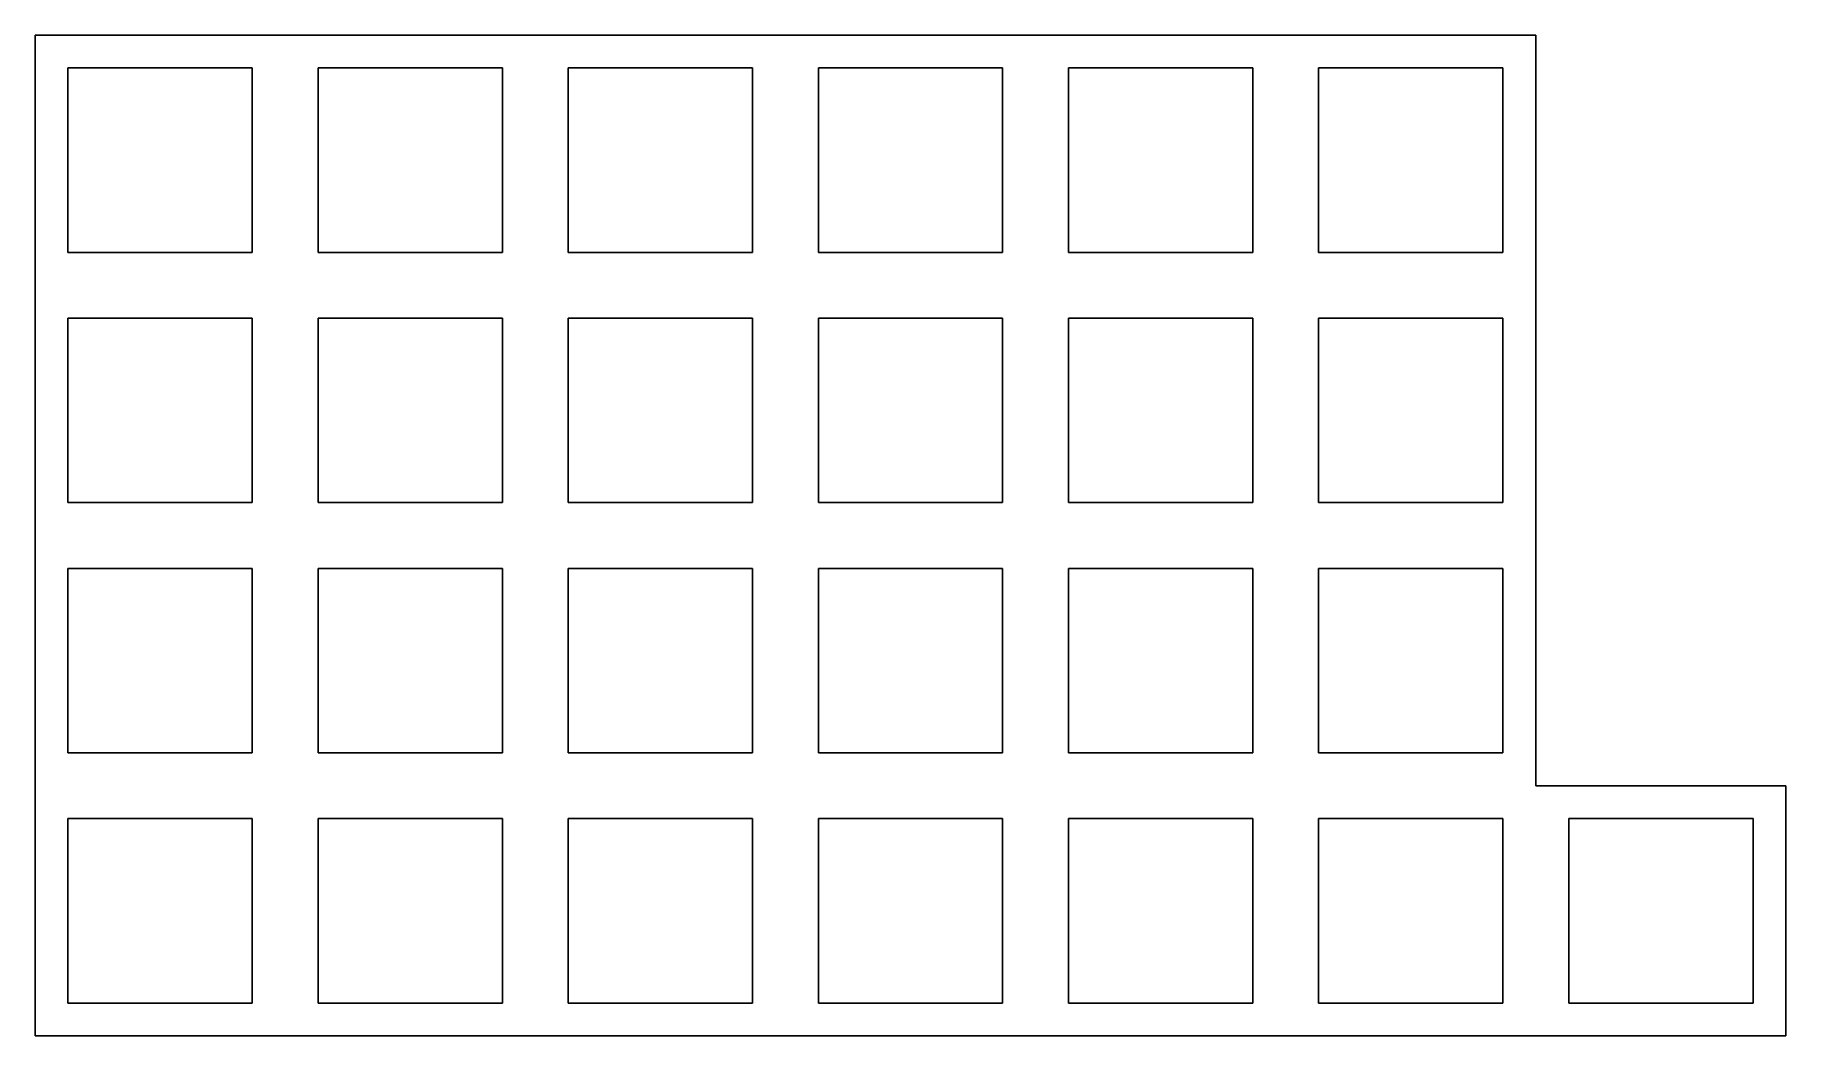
# Model space of a CAD drawing. Header units: millimetres. Extents: x 0 to 133, y 0 to 76.
import ezdxf

# ---------------------------------------------------------------- set-up
doc = ezdxf.new("R2010")
doc.units = ezdxf.units.MM
doc.linetypes.add('HIDDEN', pattern=[9.525, 6.35, -3.175])
doc.layers.get('0').update_dxf_attribs({"color": 253, "lineweight": 70, "true_color": 0x8faf8f})
doc.layers.add('Hidden', color=98, linetype='Continuous', lineweight=70, true_color=0x054805)

msp = doc.modelspace()

# ---------------------------------------------------------------- linework, layer by layer
at = {"color": 98, "lineweight": -3, "true_color": 0x054805}
for p, q in [((114, 76), (0, 76)), ((0, 76), (0, 0)), ((114, 19), (114, 76)), ((2.5, 73.5), (16.5, 73.5)), ((2.5, 59.5), (2.5, 73.5)), ((2.5, 73.5), (16.5, 73.5)), ((16.5, 73.5), (16.5, 59.5)), ((16.5, 73.5), (16.5, 59.5)), ((21.5, 73.5), (35.5, 73.5)), ((21.5, 59.5), (21.5, 73.5)), ((21.5, 73.5), (35.5, 73.5)), ((35.5, 73.5), (35.5, 59.5)), ((35.5, 73.5), (35.5, 59.5)), ((40.5, 73.5), (54.5, 73.5)), ((40.5, 59.5), (40.5, 73.5)), ((40.5, 73.5), (54.5, 73.5)), ((54.5, 73.5), (54.5, 59.5)), ((54.5, 73.5), (54.5, 59.5)), ((59.5, 73.5), (73.5, 73.5)), ((59.5, 59.5), (59.5, 73.5)), ((59.5, 73.5), (73.5, 73.5)), ((73.5, 73.5), (73.5, 59.5)), ((73.5, 73.5), (73.5, 59.5)), ((78.5, 73.5), (92.5, 73.5)), ((78.5, 59.5), (78.5, 73.5)), ((78.5, 73.5), (92.5, 73.5)), ((92.5, 73.5), (92.5, 59.5)), ((92.5, 73.5), (92.5, 59.5)), ((97.5, 73.5), (111.5, 73.5)), ((97.5, 59.5), (97.5, 73.5)), ((97.5, 73.5), (111.5, 73.5)), ((111.5, 73.5), (111.5, 59.5)), ((111.5, 73.5), (111.5, 59.5)), ((16.5, 59.5), (2.5, 59.5)), ((35.5, 59.5), (21.5, 59.5)), ((54.5, 59.5), (40.5, 59.5)), ((73.5, 59.5), (59.5, 59.5)), ((92.5, 59.5), (78.5, 59.5)), ((111.5, 59.5), (97.5, 59.5)), ((2.5, 54.5), (16.5, 54.5)), ((2.5, 40.5), (2.5, 54.5)), ((2.5, 54.5), (16.5, 54.5)), ((16.5, 54.5), (16.5, 40.5)), ((16.5, 54.5), (16.5, 40.5)), ((21.5, 54.5), (35.5, 54.5)), ((21.5, 40.5), (21.5, 54.5)), ((21.5, 54.5), (35.5, 54.5)), ((35.5, 54.5), (35.5, 40.5)), ((35.5, 54.5), (35.5, 40.5)), ((40.5, 54.5), (54.5, 54.5)), ((40.5, 40.5), (40.5, 54.5)), ((40.5, 54.5), (54.5, 54.5)), ((54.5, 54.5), (54.5, 40.5)), ((54.5, 54.5), (54.5, 40.5)), ((59.5, 54.5), (73.5, 54.5)), ((59.5, 40.5), (59.5, 54.5)), ((59.5, 54.5), (73.5, 54.5)), ((73.5, 54.5), (73.5, 40.5)), ((73.5, 54.5), (73.5, 40.5)), ((78.5, 54.5), (92.5, 54.5)), ((78.5, 40.5), (78.5, 54.5)), ((78.5, 54.5), (92.5, 54.5)), ((92.5, 54.5), (92.5, 40.5)), ((92.5, 54.5), (92.5, 40.5)), ((97.5, 54.5), (111.5, 54.5)), ((97.5, 40.5), (97.5, 54.5)), ((97.5, 54.5), (111.5, 54.5)), ((111.5, 54.5), (111.5, 40.5)), ((111.5, 54.5), (111.5, 40.5)), ((16.5, 40.5), (2.5, 40.5)), ((35.5, 40.5), (21.5, 40.5)), ((54.5, 40.5), (40.5, 40.5)), ((73.5, 40.5), (59.5, 40.5)), ((92.5, 40.5), (78.5, 40.5)), ((111.5, 40.5), (97.5, 40.5)), ((2.5, 35.5), (16.5, 35.5)), ((2.5, 21.5), (2.5, 35.5)), ((2.5, 35.5), (16.5, 35.5)), ((16.5, 35.5), (16.5, 21.5)), ((16.5, 35.5), (16.5, 21.5)), ((21.5, 35.5), (35.5, 35.5)), ((21.5, 21.5), (21.5, 35.5)), ((21.5, 35.5), (35.5, 35.5)), ((35.5, 35.5), (35.5, 21.5)), ((35.5, 35.5), (35.5, 21.5)), ((40.5, 35.5), (54.5, 35.5)), ((40.5, 21.5), (40.5, 35.5)), ((40.5, 35.5), (54.5, 35.5)), ((54.5, 35.5), (54.5, 21.5)), ((54.5, 35.5), (54.5, 21.5)), ((59.5, 35.5), (73.5, 35.5)), ((59.5, 21.5), (59.5, 35.5)), ((59.5, 35.5), (73.5, 35.5)), ((73.5, 35.5), (73.5, 21.5)), ((73.5, 35.5), (73.5, 21.5)), ((78.5, 35.5), (92.5, 35.5)), ((78.5, 21.5), (78.5, 35.5)), ((78.5, 35.5), (92.5, 35.5)), ((92.5, 35.5), (92.5, 21.5)), ((92.5, 35.5), (92.5, 21.5)), ((97.5, 35.5), (111.5, 35.5)), ((97.5, 21.5), (97.5, 35.5)), ((97.5, 35.5), (111.5, 35.5)), ((111.5, 35.5), (111.5, 21.5)), ((111.5, 35.5), (111.5, 21.5)), ((16.5, 21.5), (2.5, 21.5)), ((35.5, 21.5), (21.5, 21.5)), ((54.5, 21.5), (40.5, 21.5)), ((73.5, 21.5), (59.5, 21.5)), ((92.5, 21.5), (78.5, 21.5)), ((111.5, 21.5), (97.5, 21.5)), ((133, 19), (114, 19)), ((133, 0), (133, 19)), ((2.5, 16.5), (16.5, 16.5)), ((2.5, 2.5), (2.5, 16.5)), ((2.5, 16.5), (16.5, 16.5)), ((16.5, 16.5), (16.5, 2.5)), ((16.5, 16.5), (16.5, 2.5)), ((21.5, 16.5), (35.5, 16.5)), ((21.5, 2.5), (21.5, 16.5)), ((21.5, 16.5), (35.5, 16.5)), ((35.5, 16.5), (35.5, 2.5)), ((35.5, 16.5), (35.5, 2.5)), ((40.5, 16.5), (54.5, 16.5)), ((40.5, 2.5), (40.5, 16.5)), ((40.5, 16.5), (54.5, 16.5)), ((54.5, 16.5), (54.5, 2.5)), ((54.5, 16.5), (54.5, 2.5)), ((59.5, 16.5), (73.5, 16.5)), ((59.5, 2.5), (59.5, 16.5)), ((59.5, 16.5), (73.5, 16.5)), ((73.5, 16.5), (73.5, 2.5)), ((73.5, 16.5), (73.5, 2.5)), ((78.5, 16.5), (92.5, 16.5)), ((78.5, 2.5), (78.5, 16.5)), ((78.5, 16.5), (92.5, 16.5)), ((92.5, 16.5), (92.5, 2.5)), ((92.5, 16.5), (92.5, 2.5)), ((97.5, 16.5), (111.5, 16.5)), ((97.5, 2.5), (97.5, 16.5)), ((97.5, 16.5), (111.5, 16.5)), ((111.5, 16.5), (111.5, 2.5)), ((111.5, 16.5), (111.5, 2.5)), ((116.5, 16.5), (130.5, 16.5)), ((116.5, 2.5), (116.5, 16.5)), ((116.5, 16.5), (130.5, 16.5)), ((130.5, 16.5), (130.5, 2.5)), ((130.5, 16.5), (130.5, 2.5)), ((16.5, 2.5), (2.5, 2.5)), ((35.5, 2.5), (21.5, 2.5)), ((54.5, 2.5), (40.5, 2.5)), ((73.5, 2.5), (59.5, 2.5)), ((92.5, 2.5), (78.5, 2.5)), ((111.5, 2.5), (97.5, 2.5)), ((130.5, 2.5), (116.5, 2.5)), ((0, 0), (133, 0))]:
    msp.add_line(p, q, dxfattribs=at)
at = {"layer": 'Hidden', "linetype": 'HIDDEN', "lineweight": -3}
for p, q in [((2.5, 59.5), (2.5, 73.5)), ((21.5, 59.5), (21.5, 73.5)), ((40.5, 59.5), (40.5, 73.5)), ((59.5, 59.5), (59.5, 73.5)), ((78.5, 59.5), (78.5, 73.5)), ((97.5, 59.5), (97.5, 73.5)), ((16.5, 59.5), (2.5, 59.5)), ((35.5, 59.5), (21.5, 59.5)), ((54.5, 59.5), (40.5, 59.5)), ((73.5, 59.5), (59.5, 59.5)), ((92.5, 59.5), (78.5, 59.5)), ((111.5, 59.5), (97.5, 59.5)), ((2.5, 40.5), (2.5, 54.5)), ((21.5, 40.5), (21.5, 54.5)), ((40.5, 40.5), (40.5, 54.5)), ((59.5, 40.5), (59.5, 54.5)), ((78.5, 40.5), (78.5, 54.5)), ((97.5, 40.5), (97.5, 54.5)), ((16.5, 40.5), (2.5, 40.5)), ((35.5, 40.5), (21.5, 40.5)), ((54.5, 40.5), (40.5, 40.5)), ((73.5, 40.5), (59.5, 40.5)), ((92.5, 40.5), (78.5, 40.5)), ((111.5, 40.5), (97.5, 40.5)), ((2.5, 21.5), (2.5, 35.5)), ((21.5, 21.5), (21.5, 35.5)), ((40.5, 21.5), (40.5, 35.5)), ((59.5, 21.5), (59.5, 35.5)), ((78.5, 21.5), (78.5, 35.5)), ((97.5, 21.5), (97.5, 35.5)), ((16.5, 21.5), (2.5, 21.5)), ((35.5, 21.5), (21.5, 21.5)), ((54.5, 21.5), (40.5, 21.5)), ((73.5, 21.5), (59.5, 21.5)), ((92.5, 21.5), (78.5, 21.5)), ((111.5, 21.5), (97.5, 21.5)), ((2.5, 2.5), (2.5, 16.5)), ((21.5, 2.5), (21.5, 16.5)), ((40.5, 2.5), (40.5, 16.5)), ((59.5, 2.5), (59.5, 16.5)), ((78.5, 2.5), (78.5, 16.5)), ((97.5, 2.5), (97.5, 16.5)), ((116.5, 2.5), (116.5, 16.5)), ((16.5, 2.5), (2.5, 2.5)), ((35.5, 2.5), (21.5, 2.5)), ((54.5, 2.5), (40.5, 2.5)), ((73.5, 2.5), (59.5, 2.5)), ((92.5, 2.5), (78.5, 2.5)), ((111.5, 2.5), (97.5, 2.5)), ((130.5, 2.5), (116.5, 2.5))]:
    msp.add_line(p, q, dxfattribs=at)

doc.saveas('drawing.dxf')
